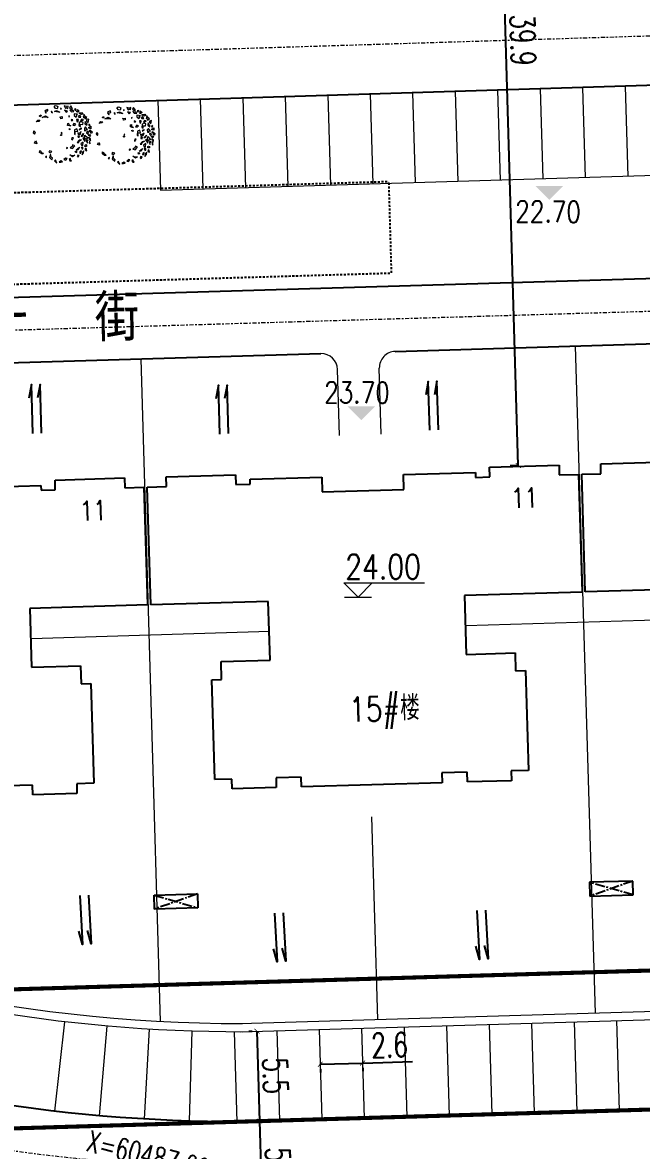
# Model space of a CAD drawing. Header units: inches. Extents: x 393 to 1582, y 246 to 1188.
# Drawn here: x 1191.1 to 1228.9, y 697.8 to 766.8 of the extents above; entities that cross this region are included whole.
import ezdxf

# ---------------------------------------------------------------- set-up
doc = ezdxf.new("R2010")
doc.units = ezdxf.units.IN
doc.header["$MEASUREMENT"] = 0
for name, pattern in [('CENTERX2', [4, 2.5, -0.5, 0.5, -0.5]), ('DASH', [0.35, 0.25, -0.1]), ('DASHED2', [0.375, 0.25, -0.125]), ('DOTE', [2.42, 2, -0.2, 0.02, -0.2])]:
    doc.linetypes.add(name, pattern=pattern)
for name, color, linetype, lineweight in [('buildelev', 2, 'Continuous', 20), ('parking', 30, 'Continuous', 18), ('ROAD', 1, 'Continuous', 25), ('ROAD-CENTER', 7, 'CENTERX2', 18), ('ROAD-ZB', 4, 'Continuous', 15), ('walk', 2, 'Continuous', 18), ('围墙', 75, 'FENCELINE1', 15), ('建筑型号', 2, 'Continuous', 18), ('树', 84, 'Continuous', 15)]:
    doc.layers.add(name, color=color, linetype=linetype, lineweight=lineweight)
for name, color, linetype in [('DIM', 4, 'Continuous'), ('drain', 4, 'Continuous'), ('ELEV', 1, 'Continuous'), ('PUB_TEXT', 7, 'Continuous'), ('roaddim', 2, 'Continuous'), ('roadradiu', 3, 'Continuous'), ('rod', 1, 'Continuous'), ('外墙', 42, 'Continuous'), ('建筑层数', 7, 'Continuous'), ('车库边线', 4, 'DOTE')]:
    doc.layers.add(name, color=color, linetype=linetype)
doc.styles.add('-黑体', font='simhei.ttf', dxfattribs={"width": 0.8})
doc.styles.add('_HZTXT', font='txt.shx', dxfattribs={"width": 0.8, "bigfont": 'hztxt.shx'})
doc.styles.add('DIM_FONT', font='SIMPLEX.shx', dxfattribs={"width": 0.8})
doc.styles.add('HZ', font='simplex.shx', dxfattribs={"width": 0.7, "bigfont": 'hztxt.shx'})
doc.styles.add('RO', font='romans.shx', dxfattribs={"width": 0.8})
doc.linetypes.add('FENCELINE1', pattern='A,0.25,-0.1,[133,ltypeshp.shx,S=0.1,R=0,X=-0.1,Y=0],-0.1,1', length=1.45)
doc.dimstyles.new('NORMAL', dxfattribs={"dimtxt": 1.5, "dimasz": 0.3, "dimexe": 0.5, "dimexo": 0.3, "dimgap": 0.3, "dimtad": 1, "dimdec": 1, "dimzin": 1, "dimdsep": 46, "dimtxsty": 'HZ', "dimblk": 'ARCHTICK', "dimcen": 0, "dimclrt": 256, "dimadec": 0, "dimazin": 0, "dimtfac": 1, "dimtdec": 1, "dimtofl": 0, "dimtmove": 0, "dimatfit": 3, "dimldrblk": 'ARCHTICK', "dimfxl": 1, "dimtolj": 2, "dimtzin": 0, "dimarcsym": 0})

# ---------------------------------------------------------------- blocks, each defined once
blk = doc.blocks.new('_ARCHTICK')
at = {"color": 0, "linetype": 'ByBlock', "const_width": 0.15}
blk.add_lwpolyline([(-0.5, -0.5), (0.5, 0.5)], dxfattribs=at)
blk = doc.blocks.new('*D72')
at = {"layer": 'DEFPOINTS', "color": 0, "ltscale": 0.3, "transparency": 16777216}
for p in [(1205.421, 705.089), (1205.583, 699.593), (1205.583, 699.593)]:
    blk.add_point(p, dxfattribs=at)
at = {"layer": 'roaddim', "color": 0, "lineweight": -2, "ltscale": 0.3, "transparency": 16777216}
for p, q in [((1205.121, 705.08), (1204.921, 705.075)), ((1205.421, 705.089), (1205.583, 699.593)), ((1205.283, 699.584), (1205.083, 699.578))]:
    blk.add_line(p, q, dxfattribs=at)
at = {"layer": 'roaddim', "color": 0, "lineweight": -2, "ltscale": 0.3, "transparency": 16777216, "xscale": 0.3, "yscale": 0.3, "zscale": 0.3}
for p, rotation in [((1205.421, 705.089), 91.69491956300273), ((1205.583, 699.593), 271.6949195630027)]:
    blk.add_blockref('_ARCHTICK', p, dxfattribs=dict(at, rotation=rotation))
at = {"layer": 'roaddim', "ltscale": 0.3, "transparency": 16777216, "insert": (1206.551, 702.372), "char_height": 1.5, "attachment_point": 5, "rotation": 271.69492, "style": 'HZ'}
blk.add_mtext('\\A2;5.5', dxfattribs=at)
blk = doc.blocks.new('*D73')
at = {"layer": 'DEFPOINTS', "color": 0, "ltscale": 0.3, "transparency": 16777216}
for p in [(1205.583, 699.593), (1205.746, 694.095), (1205.746, 694.095)]:
    blk.add_point(p, dxfattribs=at)
at = {"layer": 'roaddim', "color": 0, "lineweight": -2, "ltscale": 0.3, "transparency": 16777216}
for p, q in [((1205.283, 699.584), (1205.083, 699.578)), ((1205.583, 699.593), (1205.746, 694.095)), ((1205.446, 694.086), (1205.246, 694.08))]:
    blk.add_line(p, q, dxfattribs=at)
at = {"layer": 'roaddim', "color": 0, "lineweight": -2, "ltscale": 0.3, "transparency": 16777216, "xscale": 0.3, "yscale": 0.3, "zscale": 0.3}
for p, rotation in [((1205.583, 699.593), 91.69492010640077), ((1205.746, 694.095), 271.6949201064007)]:
    blk.add_blockref('_ARCHTICK', p, dxfattribs=dict(at, rotation=rotation))
at = {"layer": 'roaddim', "ltscale": 0.3, "transparency": 16777216, "insert": (1206.714, 696.875), "char_height": 1.5, "attachment_point": 5, "rotation": 271.69492, "style": 'HZ'}
blk.add_mtext('\\A2;5.5', dxfattribs=at)
blk = doc.blocks.new('*D258')
at = {"layer": 'DEFPOINTS', "color": 0, "ltscale": 0.3, "transparency": 16777216}
for p in [(1209.288, 703.068), (1211.887, 703.145), (1211.887, 703.145)]:
    blk.add_point(p, dxfattribs=at)
at = {"layer": 'roaddim', "color": 0, "lineweight": -2, "ltscale": 0.3, "transparency": 16777216}
for p, q in [((1209.288, 703.068), (1211.887, 703.145)), ((1211.887, 703.145), (1214.936, 703.235)), ((1211.896, 702.845), (1211.902, 702.645)), ((1209.297, 702.768), (1209.303, 702.568))]:
    blk.add_line(p, q, dxfattribs=at)
at = {"layer": 'roaddim', "color": 0, "lineweight": -2, "ltscale": 0.3, "transparency": 16777216, "xscale": 0.3, "yscale": 0.3, "zscale": 0.3}
for p, rotation in [((1209.288, 703.068), 181.6949171190999), ((1211.887, 703.145), 1.694917119099927)]:
    blk.add_blockref('_ARCHTICK', p, dxfattribs=dict(at, rotation=rotation))
at = {"layer": 'roaddim', "ltscale": 0.3, "transparency": 16777216, "insert": (1213.53, 704.244), "char_height": 1.5, "attachment_point": 5, "rotation": 1.69492, "style": 'HZ'}
blk.add_mtext('\\A2;2.6', dxfattribs=at)
blk = doc.blocks.new('bg')
at = {"layer": 'buildelev'}
blk.add_line((403415.903, 597892.095), (403417.408, 597892.095), dxfattribs=at)
blk.add_lwpolyline([(403417.451, 597892.89), (403416.656, 597892.095), (403415.86, 597892.89), (403420.35, 597892.89)], dxfattribs=at)
blk = doc.blocks.new('psss')
at = {"layer": 'drain', "ltscale": 3}
for points in [[(-2.979, 0.527), (0.007, 0.531), (-0.808, 0.714)], [(-2.967, -0.004), (0, 0), (-0.815, 0.183)]]:
    blk.add_lwpolyline(points, dxfattribs=at)
blk = doc.blocks.new('*D140')
at = {"layer": 'DEFPOINTS', "color": 0, "ltscale": 0.3, "transparency": 16777216}
for p in [(1191.731, 804.202), (1258.84, 704.721)]:
    blk.add_point(p, dxfattribs=at)
at = {"layer": 'roadradiu', "color": 0, "lineweight": -2, "ltscale": 0.3, "transparency": 16777216}
blk.add_line((1198.838, 793.668), (1191.731, 804.202), dxfattribs=at)
at = {"layer": 'roadradiu', "color": 0, "lineweight": -2, "ltscale": 0.3, "transparency": 16777216, "xscale": 0.3, "yscale": 0.3, "zscale": 0.3, "rotation": 124.0031760969776}
blk.add_blockref('_ARCHTICK', (1191.731, 804.202), dxfattribs=at)
at = {"layer": 'roadradiu', "ltscale": 0.3, "transparency": 16777216, "insert": (1198.128, 796.597), "char_height": 1.5, "attachment_point": 5, "rotation": 304.00318, "style": 'HZ'}
blk.add_mtext('\\A2;R120.0', dxfattribs=at)
blk = doc.blocks.new('*D141')
at = {"layer": 'DEFPOINTS', "color": 0, "ltscale": 0.3, "transparency": 16777216}
for p in [(1152.901, 761.086), (1258.84, 704.721)]:
    blk.add_point(p, dxfattribs=at)
at = {"layer": 'roadradiu', "color": 0, "lineweight": -2, "ltscale": 0.3, "transparency": 16777216}
blk.add_line((1162.338, 756.065), (1152.901, 761.086), dxfattribs=at)
at = {"layer": 'roadradiu', "color": 0, "lineweight": -2, "ltscale": 0.3, "transparency": 16777216, "xscale": 0.3, "yscale": 0.3, "zscale": 0.3, "rotation": 151.9848013237363}
blk.add_blockref('_ARCHTICK', (1152.901, 761.086), dxfattribs=at)
at = {"layer": 'roadradiu', "ltscale": 0.3, "transparency": 16777216, "insert": (1160.337, 758.319), "char_height": 1.5, "attachment_point": 5, "rotation": 331.9848, "style": 'HZ'}
blk.add_mtext('\\A2;R120.0', dxfattribs=at)
blk = doc.blocks.new('*D142')
at = {"layer": 'DEFPOINTS', "color": 0, "ltscale": 0.3, "transparency": 16777216}
for p in [(1204.505, 798.811), (1147.665, 714.116)]:
    blk.add_point(p, dxfattribs=at)
at = {"layer": 'roadradiu', "color": 0, "lineweight": -2, "ltscale": 0.3, "transparency": 16777216}
blk.add_line((1152.082, 720.698), (1147.665, 714.116), dxfattribs=at)
at = {"layer": 'roadradiu', "color": 0, "lineweight": -2, "ltscale": 0.3, "transparency": 16777216, "xscale": 0.3, "yscale": 0.3, "zscale": 0.3, "rotation": 236.1337340177624}
blk.add_blockref('_ARCHTICK', (1147.665, 714.116), dxfattribs=at)
at = {"layer": 'roadradiu', "ltscale": 0.3, "transparency": 16777216, "insert": (1149.636, 718.937), "char_height": 1.5, "attachment_point": 5, "rotation": 56.13373, "style": 'HZ'}
blk.add_mtext('\\A2;R102.0', dxfattribs=at)
blk = doc.blocks.new('*D332')
at = {"layer": 'DEFPOINTS', "color": 0, "ltscale": 0.3, "transparency": 16777216}
for p in [(1204.505, 798.811), (1181.232, 699.502)]:
    blk.add_point(p, dxfattribs=at)
at = {"layer": 'roadradiu', "color": 0, "lineweight": -2, "ltscale": 0.3, "transparency": 16777216}
blk.add_line((1182.867, 706.48), (1181.232, 699.502), dxfattribs=at)
at = {"layer": 'roadradiu', "color": 0, "lineweight": -2, "ltscale": 0.3, "transparency": 16777216, "xscale": 0.3, "yscale": 0.3, "zscale": 0.3, "rotation": 256.8107722403088}
blk.add_blockref('_ARCHTICK', (1181.232, 699.502), dxfattribs=at)
at = {"layer": 'roadradiu', "ltscale": 0.3, "transparency": 16777216, "insert": (1181.201, 703.969), "char_height": 1.5, "attachment_point": 5, "rotation": 76.81077, "style": 'HZ'}
blk.add_mtext('\\A2;R102.0', dxfattribs=at)
blk = doc.blocks.new('*D111')
at = {"layer": 'DEFPOINTS', "color": 0, "ltscale": 0.3, "transparency": 16777216}
for p in [(1220.23, 779.559), (1220.53, 779.568), (1221.71, 739.687)]:
    blk.add_point(p, dxfattribs=at)
at = {"layer": 'DIM', "color": 0, "lineweight": -2, "ltscale": 0.3, "transparency": 16777216}
for p, q in [((1220.23, 779.559), (1219.73, 779.544)), ((1221.41, 739.678), (1220.23, 779.559)), ((1221.41, 739.678), (1220.911, 739.663))]:
    blk.add_line(p, q, dxfattribs=at)
at = {"layer": 'DIM', "color": 0, "lineweight": -2, "ltscale": 0.3, "transparency": 16777216, "xscale": 0.3, "yscale": 0.3, "zscale": 0.3}
for p, rotation in [((1220.23, 779.559), 91.69523179876177), ((1221.41, 739.678), 271.6952317987618)]:
    blk.add_blockref('_ARCHTICK', p, dxfattribs=dict(at, rotation=rotation))
at = {"layer": 'DIM', "ltscale": 0.3, "transparency": 16777216, "insert": (1221.691, 765.697), "char_height": 1.5, "attachment_point": 5, "rotation": 271.69523, "style": 'HZ'}
blk.add_mtext('\\A2;39.9', dxfattribs=at)
blk = doc.blocks.new('*D108')
at = {"layer": 'DEFPOINTS', "color": 0, "ltscale": 0.3, "transparency": 16777216}
for p in [(1123.957, 1187.983), (1247.519, 525.406)]:
    blk.add_point(p, dxfattribs=at)
at = {"layer": 'roadradiu', "color": 0, "lineweight": -2, "ltscale": 0.3, "transparency": 16777216}
blk.add_line((1246.336, 531.746), (1247.519, 525.406), dxfattribs=at)
at = {"layer": 'roadradiu', "color": 0, "lineweight": -2, "ltscale": 0.3, "transparency": 16777216, "xscale": 0.3, "yscale": 0.3, "zscale": 0.3, "rotation": 280.5635434118076}
blk.add_blockref('_ARCHTICK', (1247.519, 525.406), dxfattribs=at)
at = {"layer": 'roadradiu', "ltscale": 0.3, "transparency": 16777216, "insert": (1247.905, 529.063), "char_height": 1.5, "attachment_point": 5, "rotation": 280.56354, "style": 'HZ'}
blk.add_mtext('\\A2;R674.0', dxfattribs=at)
blk = doc.blocks.new('GPPMTR01')
at = {"color": 0, "linetype": 'ByBlock'}
for points in [[(-0.354, 0.404), (-0.335, 0.371), (-0.312, 0.378), (-0.293, 0.408)], [(-0.298, 0.355), (-0.259, 0.362), (-0.24, 0.402), (-0.263, 0.4), (-0.275, 0.378)], [(-0.263, 0.454), (-0.27, 0.431), (-0.248, 0.431), (-0.243, 0.447)], [(-0.215, 0.443), (-0.218, 0.456), (-0.242, 0.475), (-0.199, 0.486), (-0.199, 0.449)], [(-0.166, 0.433), (-0.207, 0.386), (-0.18, 0.371), (-0.137, 0.387), (-0.147, 0.409), (-0.165, 0.407)], [(-0.173, 0.469), (-0.151, 0.518), (-0.12, 0.516), (-0.128, 0.487), (-0.144, 0.498), (-0.151, 0.48), (-0.145, 0.47)], [(-0.127, 0.461), (-0.133, 0.429), (-0.111, 0.428), (-0.096, 0.459)], [(-0.106, 0.53), (-0.073, 0.496), (-0.058, 0.515), (-0.035, 0.504), (-0.038, 0.545), (-0.064, 0.53)], [(-0.079, 0.401), (-0.097, 0.371), (-0.064, 0.359), (-0.049, 0.371)], [(-0.038, 0.477), (-0.055, 0.454), (-0.043, 0.424), (-0.032, 0.439)], [(0.007, 0.443), (-0.026, 0.412), (-0.02, 0.382), (0.016, 0.352), (0.045, 0.367), (0.01, 0.386), (0.034, 0.42)], [(0.005, 0.559), (-0.005, 0.523), (0.016, 0.511), (0.051, 0.519)], [(0.01, 0.485), (0.042, 0.462), (0.084, 0.477), (0.066, 0.492), (0.042, 0.485)], [(0.105, 0.53), (0.084, 0.519), (0.099, 0.504), (0.114, 0.511)], [(0.158, 0.447), (0.096, 0.443), (0.105, 0.412), (0.146, 0.393), (0.155, 0.416), (0.14, 0.428)], [(0.131, 0.488), (0.137, 0.5), (0.134, 0.53), (0.173, 0.507), (0.146, 0.481)], [(0.179, 0.477), (0.229, 0.496), (0.25, 0.473), (0.223, 0.458), (0.22, 0.477), (0.202, 0.469), (0.199, 0.458)], [(0.205, 0.439), (0.179, 0.42), (0.194, 0.405), (0.226, 0.416)], [(0.214, 0.359), (0.274, 0.374), (0.291, 0.409), (0.282, 0.336), (0.247, 0.333)], [(0.268, 0.45), (0.253, 0.435), (0.241, 0.409), (0.274, 0.428)], [(0.315, 0.416), (0.306, 0.401), (0.318, 0.39), (0.348, 0.393)], [(-0.482, 0.196), (-0.461, 0.207), (-0.432, 0.177), (-0.452, 0.154), (-0.494, 0.15), (-0.5, 0.177)], [(-0.412, 0.305), (-0.364, 0.304), (-0.367, 0.328), (-0.343, 0.337), (-0.374, 0.364), (-0.382, 0.335)], [(-0.393, 0.241), (-0.408, 0.23), (-0.396, 0.226)], [(-0.304, 0.31), (-0.343, 0.272), (-0.298, 0.279)], [(-0.215, 0.295), (-0.215, 0.276), (-0.206, 0.283)], [(-0.123, 0.314), (-0.144, 0.295), (-0.135, 0.287), (-0.115, 0.295)], [(-0.064, 0.207), (-0.085, 0.184), (-0.115, 0.203), (-0.115, 0.219), (-0.085, 0.207), (-0.052, 0.226)], [(-0.032, 0.317), (-0.058, 0.295), (-0.043, 0.264), (-0.023, 0.291)], [(0.045, 0.295), (0.042, 0.249), (0.105, 0.211), (0.119, 0.219), (0.069, 0.245), (0.096, 0.283)], [(0.084, 0.371), (0.072, 0.344), (0.081, 0.321), (0.084, 0.344)], [(0.128, 0.336), (0.137, 0.287), (0.114, 0.272), (0.146, 0.26), (0.158, 0.302)], [(0.179, 0.272), (0.167, 0.245), (0.185, 0.238), (0.199, 0.253)], [(0.199, 0.291), (0.179, 0.352), (0.211, 0.31)], [(0.25, 0.325), (0.241, 0.298), (0.312, 0.302), (0.282, 0.329)], [(0.253, 0.268), (0.241, 0.226), (0.259, 0.177), (0.274, 0.203), (0.253, 0.219)], [(0.303, 0.268), (0.309, 0.219), (0.336, 0.215), (0.351, 0.234)], [(0.321, 0.363), (0.306, 0.34), (0.327, 0.325), (0.356, 0.325), (0.327, 0.336)], [(0.351, 0.382), (0.348, 0.371), (0.368, 0.355), (0.392, 0.359)], [(0.386, 0.257), (0.368, 0.272), (0.365, 0.287), (0.377, 0.298), (0.401, 0.283)], [(0.401, 0.207), (0.383, 0.219), (0.365, 0.211), (0.368, 0.196), (0.392, 0.192)], [(0.431, 0.26), (0.419, 0.245), (0.436, 0.23), (0.466, 0.249)], [(0.442, 0.203), (0.451, 0.169), (0.487, 0.139), (0.472, 0.181)], [(-0.482, 0.014), (-0.506, 0.025), (-0.514, -0.024), (-0.506, -0.036), (-0.464, -0.036), (-0.47, -0.024), (-0.494, -0.017)], [(-0.446, 0.071), (-0.432, 0.055), (-0.414, 0.067)], [(-0.417, 0.109), (-0.411, 0.15), (-0.357, 0.188), (-0.369, 0.162)], [(-0.283, 0.139), (-0.269, 0.181), (-0.239, 0.166), (-0.248, 0.139), (-0.263, 0.15)], [(-0.02, 0.033), (-0.035, 0.025), (-0.026, 0.017), (-0.014, 0.021)], [(-0.02, 0.188), (-0.008, 0.192), (0.001, 0.177), (-0.02, 0.169)], [(0.152, 0.162), (0.137, 0.139), (0.158, 0.12), (0.176, 0.128), (0.161, 0.143)], [(0.25, 0.086), (0.271, 0.063), (0.274, 0.021), (0.303, 0.052), (0.285, 0.109)], [(0.348, 0.173), (0.377, 0.128), (0.356, 0.097), (0.354, 0.128)], [(0.401, 0.078), (0.398, 0.063), (0.374, 0.067), (0.377, 0.09)], [(0.428, 0.025), (0.431, -0.021), (0.377, -0.043), (0.41, -0.013)], [(0.422, 0.166), (0.419, 0.135), (0.439, 0.12), (0.451, 0.139)], [(0.451, 0.074), (0.469, 0.052), (0.484, 0.063), (0.472, 0.093)], [(-0.467, -0.131), (-0.464, -0.157), (-0.482, -0.154), (-0.485, -0.127)], [(-0.437, -0.131), (-0.429, -0.066), (-0.381, -0.04), (-0.408, -0.078)], [(-0.42, -0.26), (-0.432, -0.218), (-0.411, -0.188), (-0.402, -0.214), (-0.411, -0.229)], [(0.256, -0.013), (0.241, -0.028), (0.253, -0.04)], [(0.407, -0.119), (0.389, -0.138), (0.398, -0.176), (0.419, -0.154)], [(0.436, -0.066), (0.442, -0.097), (0.466, -0.097), (0.481, -0.074), (0.46, -0.078)], [(-0.266, -0.366), (-0.304, -0.374), (-0.283, -0.4), (-0.251, -0.393)], [(0.17, -0.286), (0.137, -0.317), (0.149, -0.336), (0.176, -0.321)], [(0.205, -0.332), (0.199, -0.343), (0.235, -0.378), (0.294, -0.359), (0.274, -0.34), (0.235, -0.351)], [(0.327, -0.305), (0.333, -0.328), (0.389, -0.313)], [(0.416, -0.218), (0.389, -0.233), (0.392, -0.271), (0.407, -0.248)], [(-0.115, -0.473), (-0.138, -0.438), (-0.106, -0.438), (-0.085, -0.446)], [(0.072, -0.48), (0.042, -0.461), (0.06, -0.45), (0.066, -0.454), (0.096, -0.454), (0.096, -0.438), (0.125, -0.442), (0.114, -0.461)], [(0.188, -0.431), (0.211, -0.423), (0.188, -0.408)]]:
    blk.add_lwpolyline(points, close=True, dxfattribs=at)
blk.add_circle((0, 0), 0.01, dxfattribs=at)
blk = doc.blocks.new('*D188')
at = {"layer": 'DEFPOINTS', "color": 0, "ltscale": 0.3, "transparency": 16777216}
for p in [(1123.957, 1187.983), (1194.722, 517.708)]:
    blk.add_point(p, dxfattribs=at)
at = {"layer": 'roadradiu', "color": 0, "lineweight": -2, "ltscale": 0.3, "transparency": 16777216}
blk.add_line((1193.358, 530.623), (1194.722, 517.708), dxfattribs=at)
at = {"layer": 'roadradiu', "color": 0, "lineweight": -2, "ltscale": 0.3, "transparency": 16777216, "xscale": 0.3, "yscale": 0.3, "zscale": 0.3, "rotation": 276.0266870917976}
blk.add_blockref('_ARCHTICK', (1194.722, 517.708), dxfattribs=at)
at = {"layer": 'roadradiu', "ltscale": 0.3, "transparency": 16777216, "insert": (1194.709, 527.824), "char_height": 1.5, "attachment_point": 5, "rotation": 276.02669, "style": 'HZ'}
blk.add_mtext('\\A2;R674.0', dxfattribs=at)
blk = doc.blocks.new('*D280')
at = {"layer": 'DEFPOINTS', "color": 0, "ltscale": 0.3, "transparency": 16777216}
for p in [(1147.721, 838.587), (1210.974, 702.575)]:
    blk.add_point(p, dxfattribs=at)
at = {"layer": 'roadradiu', "color": 0, "lineweight": -2, "ltscale": 0.3, "transparency": 16777216}
blk.add_line((1150.357, 832.919), (1147.721, 838.587), dxfattribs=at)
at = {"layer": 'roadradiu', "color": 0, "lineweight": -2, "ltscale": 0.3, "transparency": 16777216, "xscale": 0.3, "yscale": 0.3, "zscale": 0.3, "rotation": 114.940995727346}
blk.add_blockref('_ARCHTICK', (1147.721, 838.587), dxfattribs=at)
at = {"layer": 'roadradiu', "ltscale": 0.3, "transparency": 16777216, "insert": (1150.118, 835.924), "char_height": 1.5, "attachment_point": 5, "rotation": 294.941, "style": 'HZ'}
blk.add_mtext('\\A2;R150.0', dxfattribs=at)
blk = doc.blocks.new('*D366')
at = {"layer": 'DEFPOINTS', "color": 0, "ltscale": 0.3, "transparency": 16777216}
for p in [(1186.267, 889.56), (1351.243, 417.562)]:
    blk.add_point(p, dxfattribs=at)
at = {"layer": 'roadradiu', "color": 0, "lineweight": -2, "ltscale": 0.3, "transparency": 16777216}
blk.add_line((1189.23, 881.081), (1186.267, 889.56), dxfattribs=at)
at = {"layer": 'roadradiu', "color": 0, "lineweight": -2, "ltscale": 0.3, "transparency": 16777216, "xscale": 0.5, "yscale": 0.5, "zscale": 0.5, "rotation": 109.2659378040136}
blk.add_blockref('_ARCHTICK', (1186.267, 889.56), dxfattribs=at)
at = {"layer": 'roadradiu', "ltscale": 0.3, "transparency": 16777216, "insert": (1189.256, 884.189), "char_height": 1.5, "attachment_point": 5, "rotation": 289.26594, "style": 'HZ'}
blk.add_mtext('\\A2;R500.0', dxfattribs=at)
blk = doc.blocks.new('*D367')
at = {"layer": 'DEFPOINTS', "color": 0, "ltscale": 0.3, "transparency": 16777216}
for p in [(1102.7, 855.811), (1268.804, 491.93)]:
    blk.add_point(p, dxfattribs=at)
at = {"layer": 'roadradiu', "color": 0, "lineweight": -2, "ltscale": 0.3, "transparency": 16777216}
blk.add_line((1105.544, 849.58), (1102.7, 855.811), dxfattribs=at)
at = {"layer": 'roadradiu', "color": 0, "lineweight": -2, "ltscale": 0.3, "transparency": 16777216, "xscale": 0.5, "yscale": 0.5, "zscale": 0.5, "rotation": 114.5356906864757}
blk.add_blockref('_ARCHTICK', (1102.7, 855.811), dxfattribs=at)
at = {"layer": 'roadradiu', "ltscale": 0.3, "transparency": 16777216, "insert": (1105.285, 852.676), "char_height": 1.5, "attachment_point": 5, "rotation": 294.53569, "style": 'HZ'}
blk.add_mtext('\\A2;R400.0', dxfattribs=at)
blk = doc.blocks.new('*D368')
at = {"layer": 'DEFPOINTS', "color": 0, "ltscale": 0.3, "transparency": 16777216}
for p in [(1082.317, 845.798), (1268.804, 491.93)]:
    blk.add_point(p, dxfattribs=at)
at = {"layer": 'roadradiu', "color": 0, "lineweight": -2, "ltscale": 0.3, "transparency": 16777216}
blk.add_line((1085.511, 839.738), (1082.317, 845.798), dxfattribs=at)
at = {"layer": 'roadradiu', "color": 0, "lineweight": -2, "ltscale": 0.3, "transparency": 16777216, "xscale": 0.5, "yscale": 0.5, "zscale": 0.5, "rotation": 117.7890269071793}
blk.add_blockref('_ARCHTICK', (1082.317, 845.798), dxfattribs=at)
at = {"layer": 'roadradiu', "ltscale": 0.3, "transparency": 16777216, "insert": (1085.076, 842.815), "char_height": 1.5, "attachment_point": 5, "rotation": 297.78903, "style": 'HZ'}
blk.add_mtext('\\A2;R400.0', dxfattribs=at)

msp = doc.modelspace()

# ---------------------------------------------------------------- linework, layer by layer
at = {"layer": 'ELEV', "color": 0}
for points in [[(1222.464, 756.77), (1224.161, 756.77), (1223.312, 755.922)], [(1210.951, 743.302), (1212.648, 743.302), (1211.8, 742.453)]]:
    msp.add_solid(points, dxfattribs=at)
at = {"layer": 'parking', "color": 0}
for p, q in [((1225.338, 762.781), (1225.501, 757.283)), ((1227.937, 762.858), (1228.1, 757.36)), ((1204.547, 762.166), (1204.71, 756.668)), ((1207.146, 762.243), (1207.309, 756.745)), ((1209.745, 762.319), (1209.908, 756.822)), ((1212.344, 762.396), (1212.507, 756.899)), ((1214.943, 762.473), (1215.106, 756.976)), ((1217.542, 762.55), (1217.704, 757.053)), ((1220.141, 762.627), (1220.303, 757.129)), ((1222.739, 762.704), (1222.902, 757.206)), ((1199.35, 762.012), (1199.512, 756.514)), ((1201.949, 762.089), (1202.111, 756.591)), ((1199.513, 756.511), (1326.852, 760.432)), ((1204.401, 705.059), (1256.005, 706.586)), ((1222.219, 705.586), (1222.382, 700.089)), ((1224.818, 705.663), (1224.981, 700.166)), ((1227.417, 705.74), (1227.58, 700.243)), ((1204.027, 705.048), (1204.19, 699.55)), ((1206.626, 705.125), (1206.789, 699.627)), ((1209.225, 705.202), (1209.388, 699.704)), ((1211.824, 705.279), (1211.987, 699.781)), ((1214.423, 705.356), (1214.586, 699.858)), ((1217.022, 705.433), (1217.184, 699.935)), ((1219.621, 705.51), (1219.783, 700.012))]:
    msp.add_line(p, q, dxfattribs=at)
at = {"layer": 'parking', "color": 0, "ltscale": 0.3}
for p, q in [((1193.65, 705.659), (1193.029, 700.194)), ((1196.237, 705.401), (1195.768, 699.921)), ((1198.83, 705.215), (1198.513, 699.724)), ((1201.428, 705.101), (1201.263, 699.604))]:
    msp.add_line(p, q, dxfattribs=at)
msp.add_arc((1204.465, 798.864), 93.803, 230.06015, 270.04691, dxfattribs=at)
at = {"layer": 'ROAD', "color": 0, "linetype": 'DASH', "ltscale": 0.5}
msp.add_line((1213.656, 751.453), (1213.493, 757.051), dxfattribs=at)
for points in [[(1186.503, 756.252), (1213.493, 757.051)], [(1186.666, 750.655), (1213.656, 751.453)]]:
    msp.add_lwpolyline(points, dxfattribs=at)
at = {"layer": 'ROAD', "color": 0}
for radius, start in [(125, 112.1285), (127, 116.39825)]:
    msp.add_arc((1258.84, 704.721), radius, start, 155.92837, dxfattribs=at)
at = {"layer": 'ROAD-CENTER', "color": 5, "ltscale": 0.1}
for p, q in [((1335.563, 769.205), (1154.29, 763.622)), ((1145.762, 746.643), (1337.576, 752.319))]:
    msp.add_line(p, q, dxfattribs=at)
for centre, radius, start, end in [((1258.84, 704.721), 120, 77.43041, 155.92837), ((1204.505, 798.811), 102, 224.32521, 270.04691)]:
    msp.add_arc(centre, radius, start, end, dxfattribs=at)
at = {"layer": 'rod', "color": 0, "ltscale": 0.3}
for p, q in [((1177.712, 761.342), (1325.749, 765.901)), ((1155.443, 748.93), (1326.102, 753.98)), ((1213.875, 746.658), (1235.916, 747.31)), ((1187.287, 745.871), (1209.327, 746.523)), ((1319.923, 702.975), (1204.547, 699.561))]:
    msp.add_line(p, q, dxfattribs=at)
msp.add_arc((1204.465, 798.864), 99.303, 230.74821, 270.04691, dxfattribs=at)
at = {"layer": 'walk', "color": 0, "ltscale": 0.3}
for p, q in [((1210.476, 741.525), (1210.356, 745.553)), ((1213.025, 741.6), (1212.905, 745.628))]:
    msp.add_line(p, q, dxfattribs=at)
for centre, start, end in [((1209.357, 745.523), 1.69492, 91.69492), ((1213.905, 745.658), 91.69492, 181.69492)]:
    msp.add_arc(centre, 1, start, end, dxfattribs=at)
at = {"layer": '围墙', "color": 0, "ltscale": 0.2}
for p, q in [((1213.875, 746.658), (1235.916, 747.31)), ((1224.896, 746.984), (1226.103, 706.202)), ((1187.287, 745.871), (1209.327, 746.523)), ((1198.308, 746.197), (1199.506, 705.693)), ((1232.792, 730.311), (1218.198, 729.88)), ((1206.204, 729.524), (1191.61, 729.092)), ((1212.808, 705.808), (1212.441, 718.203)), ((1204.387, 705.559), (1257.988, 707.145))]:
    msp.add_line(p, q, dxfattribs=at)
msp.add_arc((1204.465, 798.864), 93.303, 244.26141, 270.04691, dxfattribs=at)
at = {"layer": '外墙', "color": 2, "ltscale": 0.1}
for p, q in [((1219.652, 739.578), (1223.901, 739.703)), ((1219.67, 738.978), (1219.652, 739.578)), ((1223.901, 739.703), (1223.918, 739.104)), ((1226.449, 739.779), (1230.698, 739.905)), ((1226.467, 739.179), (1226.449, 739.779)), ((1193.064, 738.791), (1197.312, 738.917)), ((1193.082, 738.191), (1193.064, 738.791)), ((1197.312, 738.917), (1197.33, 738.317)), ((1199.861, 738.992), (1204.109, 739.118)), ((1199.879, 738.392), (1199.861, 738.992)), ((1204.109, 739.118), (1204.127, 738.518)), ((1204.993, 738.844), (1209.391, 738.974)), ((1205.002, 738.544), (1204.993, 738.844)), ((1209.391, 738.974), (1209.417, 738.074)), ((1214.389, 739.122), (1218.787, 739.252)), ((1214.415, 738.222), (1214.389, 739.122)), ((1218.787, 739.252), (1218.796, 738.952)), ((1218.796, 738.952), (1219.67, 738.978)), ((1223.918, 739.104), (1225.093, 739.139)), ((1225.093, 739.139), (1225.306, 731.942)), ((1225.293, 739.144), (1226.467, 739.179)), ((1225.506, 731.948), (1225.293, 739.144)), ((1187.8, 738.335), (1192.198, 738.465)), ((1192.198, 738.465), (1192.207, 738.165)), ((1192.207, 738.165), (1193.082, 738.191)), ((1197.33, 738.317), (1198.504, 738.352)), ((1198.504, 738.352), (1198.717, 731.155)), ((1198.704, 738.358), (1199.879, 738.392)), ((1198.917, 731.161), (1198.704, 738.358)), ((1204.127, 738.518), (1205.002, 738.544)), ((1209.417, 738.074), (1214.415, 738.222)), ((1225.306, 731.942), (1218.109, 731.729)), ((1232.703, 732.161), (1225.506, 731.948)), ((1198.717, 731.155), (1191.521, 730.942)), ((1206.114, 731.374), (1198.917, 731.161)), ((1206.221, 727.775), (1206.114, 731.374)), ((1218.109, 731.729), (1218.215, 728.13)), ((1191.521, 730.942), (1191.627, 727.344)), ((1203.222, 727.687), (1206.221, 727.775)), ((1203.255, 726.587), (1203.222, 727.687)), ((1218.215, 728.13), (1221.214, 728.219)), ((1221.214, 728.219), (1221.247, 727.119)), ((1191.627, 727.344), (1194.626, 727.432)), ((1194.626, 727.432), (1194.658, 726.333)), ((1221.247, 727.119), (1221.846, 727.137)), ((1221.846, 727.137), (1222.027, 721.04)), ((1194.658, 726.333), (1195.258, 726.35)), ((1195.258, 726.35), (1195.438, 720.253)), ((1202.655, 726.569), (1203.255, 726.587)), ((1202.835, 720.472), (1202.655, 726.569)), ((1218.278, 720.929), (1216.729, 720.883)), ((1216.729, 720.883), (1216.747, 720.283)), ((1218.296, 720.329), (1218.278, 720.929)), ((1222.027, 721.04), (1220.977, 721.009)), ((1220.977, 721.009), (1220.995, 720.409)), ((1191.69, 720.142), (1190.141, 720.096)), ((1191.708, 719.542), (1191.69, 720.142)), ((1195.438, 720.253), (1194.389, 720.222)), ((1194.389, 720.222), (1194.407, 719.622)), ((1203.885, 720.503), (1202.835, 720.472)), ((1203.902, 719.903), (1203.885, 720.503)), ((1208.133, 720.629), (1206.584, 720.583)), ((1206.584, 720.583), (1206.601, 719.983)), ((1208.151, 720.029), (1208.133, 720.629)), ((1216.747, 720.283), (1208.151, 720.029)), ((1220.995, 720.409), (1218.296, 720.329)), ((1194.407, 719.622), (1191.708, 719.542)), ((1206.601, 719.983), (1203.902, 719.903))]:
    msp.add_line(p, q, dxfattribs=at)
at = {"layer": '车库边线', "color": 0, "ltscale": 100}
for points in [[(1225.766, 714.195), (1225.791, 713.346), (1228.44, 713.424), (1228.414, 714.274)], [(1199.127, 713.407), (1201.776, 713.486), (1201.801, 712.636), (1199.152, 712.558)]]:
    msp.add_lwpolyline(points, close=True, dxfattribs=at)
at = {"layer": '车库边线', "color": 0, "ltscale": 0.3}
for points in [[(1228.44, 713.424), (1225.766, 714.195)], [(1228.414, 714.274), (1225.791, 713.346)], [(1199.127, 713.407), (1201.801, 712.636)], [(1201.776, 713.486), (1199.152, 712.558)]]:
    msp.add_lwpolyline(points, dxfattribs=at)
at = {"layer": '车库边线', "color": 0, "linetype": 'DASHED2', "const_width": 0.25}
for points in [[(1161.557, 706.793), (1257.915, 709.64), (1258.166, 701.148)], [(1161.808, 698.296), (1258.166, 701.148)]]:
    msp.add_lwpolyline(points, dxfattribs=at)

# ---------------------------------------------------------------- block references
at = {"layer": 'buildelev', "color": 0, "linetype": 'Continuous', "xscale": 1.099999999998545, "yscale": 1.099999999998545, "zscale": 1.1}
msp.add_blockref('bg', (-442546.72, -656949.673), dxfattribs=at)
at = {"layer": 'ROAD', "color": 0, "rotation": 91.62464345549249}
for p in [(1192.15, 744.632), (1203.599, 744.595), (1216.432, 744.829)]:
    msp.add_blockref('psss', p, dxfattribs=at)
at = {"layer": 'ROAD', "color": 0, "xscale": -1, "rotation": 93.3095437502972}
for p in [(1195.273, 710.436), (1219.566, 709.52), (1207.19, 709.367)]:
    msp.add_blockref('psss', p, dxfattribs=at)
at = {"layer": '树', "xscale": 3.485684247348809, "yscale": 3.485684247345489, "zscale": 3.485684247348809, "rotation": 300.5404110417522}
for p in [(1193.435, 759.889), (1197.28, 759.8)]:
    msp.add_blockref('GPPMTR01', p, dxfattribs=at)

# ---------------------------------------------------------------- texts
at = {"layer": 'buildelev', "color": 0, "style": 'RO', "width": 0.8}
msp.add_text('24.00', height=1.5, dxfattribs=at).set_placement((1210.823, 732.739))
at = {"layer": 'ELEV', "color": 0, "style": 'DIM_FONT', "width": 0.8}
for s, p in [('22.70', (1221.221, 754.565)), ('23.70', (1209.53, 743.504))]:
    msp.add_text(s, height=1.3, rotation=359.67116, dxfattribs=at).set_placement(p)
at = {"layer": 'PUB_TEXT', "color": 0, "style": '-黑体', "width": 0.8}
msp.add_text('十   街', height=2.5, rotation=1.23375, dxfattribs=at).set_placement((1188.714, 747.395))
at = {"layer": 'ROAD-ZB', "color": 0, "ltscale": 0.3, "style": 'HZ', "width": 0.7}
msp.add_text('X=60487.60', height=1.3, rotation=346.09, dxfattribs=at).set_placement((1194.903, 697.777))
at = {"layer": '建筑型号', "color": 0, "style": '_HZTXT', "width": 0.8}
msp.add_text('15#楼', height=1.5, rotation=1.69492, dxfattribs=at).set_placement((1211.066, 724.002))
at = {"layer": '建筑层数', "color": 0, "style": 'DIM_FONT', "width": 0.8}
for p in [(1220.982, 737.076), (1194.594, 736.295)]:
    msp.add_text('11', height=1.2, rotation=1.69492, dxfattribs=at).set_placement(p)

# ---------------------------------------------------------------- dimensions: what is measured, and where the dimension line sits
at = {"layer": 'DIM', "color": 0, "ltscale": 0.3}
dim = msp.add_linear_dim(base=(1220.23, 779.559), p1=(1221.71, 739.687), p2=(1220.53, 779.568), angle=91.69523, dimstyle='NORMAL', override={"dimzin": 0}, dxfattribs=at)
dim.commit()
dim.dimension.update_dxf_attribs({"geometry": '*D111', "text_midpoint": (1220.641, 765.666), "dimtype": 161})
at = {"layer": 'roaddim', "color": 0, "ltscale": 0.3}
for p1, p2, picture, middle in [((1205.421, 705.089), (1205.583, 699.593), '*D72', (1206.551, 702.372)), ((1209.288, 703.068), (1211.887, 703.145), '*D258', (1213.53, 704.244)), ((1205.583, 699.593), (1205.746, 694.095), '*D73', (1206.714, 696.875))]:
    dim = msp.add_aligned_dim(p1=p1, p2=p2, distance=0, dimstyle='NORMAL', override={"dimzin": 0}, dxfattribs=at)
    dim.commit()
    dim.dimension.update_dxf_attribs({"geometry": picture, "text_midpoint": middle})
at = {"layer": 'roadradiu', "color": 0, "ltscale": 0.3}
for center, mpoint, override, picture, middle in [((1123.957, 1187.983), (1247.519, 525.406), {"dimzin": 0}, '*D108', (1246.873, 528.871)), ((1123.957, 1187.983), (1194.722, 517.708), {"dimzin": 0}, '*D188', (1193.665, 527.714)), ((1351.243, 417.562), (1186.267, 889.56), {"dimasz": 0.5, "dimzin": 0}, '*D366', (1188.265, 883.843)), ((1268.804, 491.93), (1102.7, 855.811), {"dimasz": 0.5, "dimzin": 0}, '*D367', (1104.33, 852.24)), ((1268.804, 491.93), (1082.317, 845.798), {"dimasz": 0.5, "dimzin": 0}, '*D368', (1084.147, 842.326)), ((1210.974, 702.575), (1147.721, 838.587), {"dimzin": 0}, '*D280', (1149.166, 835.481)), ((1258.84, 704.721), (1191.731, 804.202), {"dimzin": 0}, '*D140', (1197.258, 796.009)), ((1204.505, 798.811), (1147.665, 714.116), {"dimzin": 0}, '*D142', (1150.508, 718.352)), ((1204.505, 798.811), (1181.232, 699.502), {"dimzin": 0}, '*D332', (1182.223, 703.729)), ((1258.84, 704.721), (1152.901, 761.086), {"dimzin": 0}, '*D141', (1159.844, 757.392))]:
    dim = msp.add_radius_dim(center=center, mpoint=mpoint, dimstyle='NORMAL', override=override, dxfattribs=at)
    dim.commit()
    dim.dimension.update_dxf_attribs({"geometry": picture, "text_midpoint": middle, "dimtype": 164})

doc.saveas('drawing.dxf')
